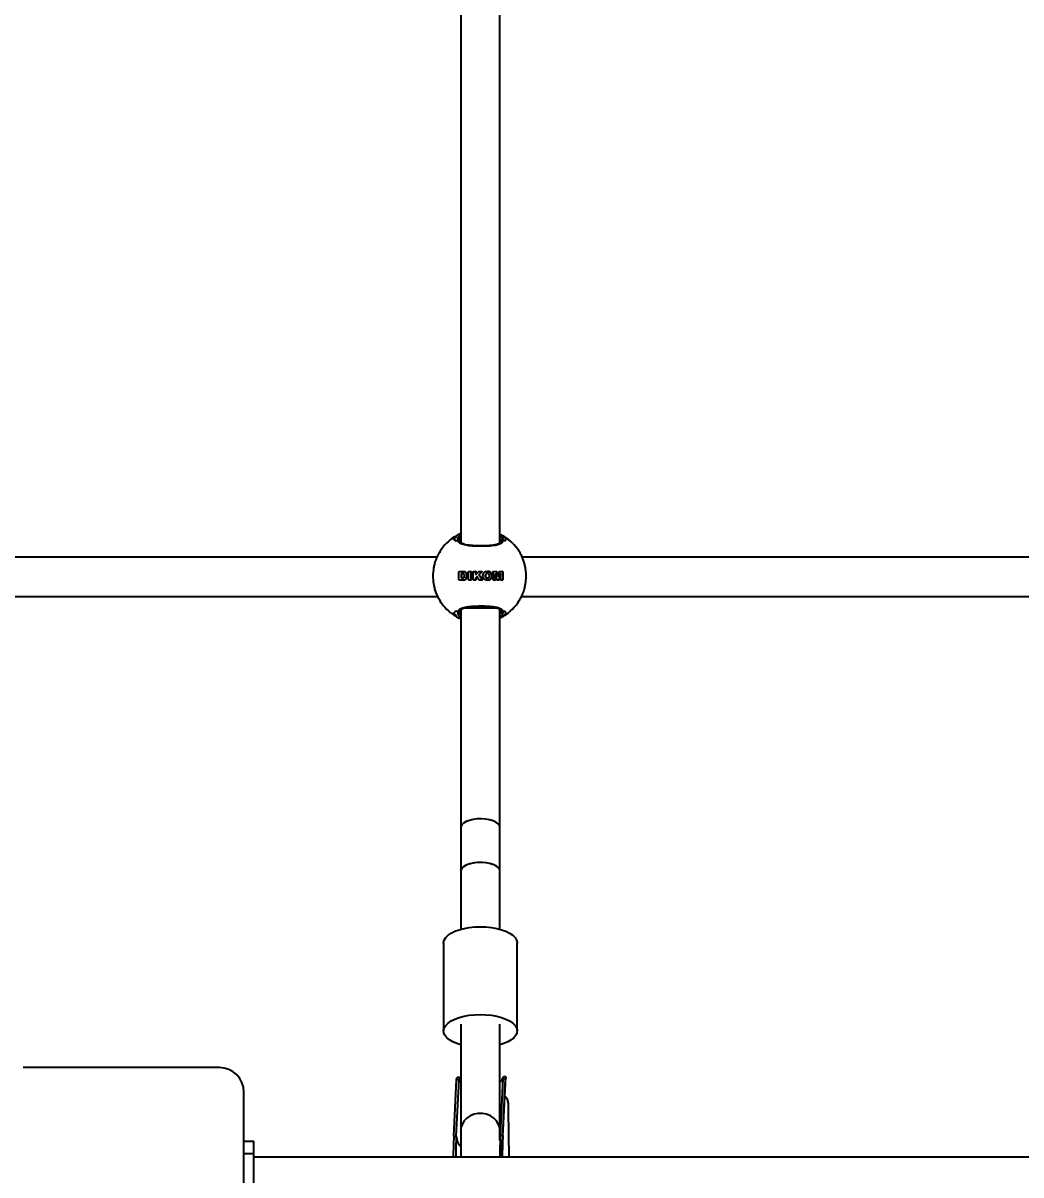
# Model space of a CAD drawing. Header units: millimetres. Extents: x -3650 to 2858, y -2899 to 2376.
# Drawn here: x 18 to 424.6, y -418 to 51.4 of the extents above; entities that cross this region are included whole.
import ezdxf

# ---------------------------------------------------------------- set-up
doc = ezdxf.new("R2010")
doc.units = ezdxf.units.MM
doc.layers.add('DIKOM_ОБЪЕКТ', color=7, linetype='Continuous')
doc.layers.add('DIKOM_РАЗМЕР_ЗОНА', color=7, linetype='Continuous')
doc.styles.add('style1', font='arial.ttf', dxfattribs={"width": 0.8})
doc.dimstyles.new('1-50', dxfattribs={"dimtxt": 300, "dimasz": 200, "dimexe": 100, "dimexo": 0, "dimgap": 100, "dimtad": 1, "dimdec": 0, "dimtxsty": 'style1', "dimcen": 0, "dimclrd": 7, "dimclre": 7, "dimadec": 1, "dimazin": 2, "dimtfac": 1, "dimtdec": 0, "dimtmove": 0, "dimatfit": 3, "dimfxl": 0, "dimlwd": 25, "dimlwe": 18, "dimarcsym": 0})

# ---------------------------------------------------------------- blocks, each defined once
blk = doc.blocks.new('*D0')
at = {"layer": 'Defpoints', "color": 0, "transparency": 16777216}
for p in [(-2742.04, -185.51), (2857.96, -185.51), (2857.96, -2799.5)]:
    blk.add_point(p, dxfattribs=at)
at = {"layer": 'DIKOM_РАЗМЕР_ЗОНА', "color": 7, "lineweight": 18, "transparency": 16777216}
for p, q in [((-2742.04, -185.51), (-2742.04, -2899.5)), ((2857.96, -185.51), (2857.96, -2899.5))]:
    blk.add_line(p, q, dxfattribs=at)
at = {"layer": 'DIKOM_РАЗМЕР_ЗОНА', "color": 7, "lineweight": 25, "transparency": 16777216}
blk.add_line((-2542.04, -2799.5), (2657.96, -2799.5), dxfattribs=at)
at = {"layer": 'DIKOM_РАЗМЕР_ЗОНА', "color": 7, "transparency": 16777216}
for points in [[(-2542.04, -2766.17), (-2542.04, -2832.83), (-2742.04, -2799.5)], [(2657.96, -2766.17), (2657.96, -2832.83), (2857.96, -2799.5)]]:
    blk.add_solid(points, dxfattribs=at)
at = {"layer": 'DIKOM_РАЗМЕР_ЗОНА', "color": 0, "transparency": 16777216, "insert": (57.96, -2546.33), "char_height": 300, "attachment_point": 5, "style": 'style1'}
blk.add_mtext('5600', dxfattribs=at)
blk = doc.blocks.new('*D1')
at = {"layer": 'Defpoints', "color": 0, "transparency": 16777216}
for p in [(-3199.48, 2375.76), (417.74, 2375.76), (57.96, -2124.24)]:
    blk.add_point(p, dxfattribs=at)
at = {"layer": 'DIKOM_РАЗМЕР_ЗОНА', "color": 7, "lineweight": 18, "transparency": 16777216}
for p, q in [((417.74, 2375.76), (-3299.48, 2375.76)), ((57.96, -2124.24), (-3299.48, -2124.24))]:
    blk.add_line(p, q, dxfattribs=at)
at = {"layer": 'DIKOM_РАЗМЕР_ЗОНА', "color": 7, "lineweight": 25, "transparency": 16777216}
blk.add_line((-3199.48, -1924.24), (-3199.48, 2175.76), dxfattribs=at)
at = {"layer": 'DIKOM_РАЗМЕР_ЗОНА', "color": 7, "transparency": 16777216}
for points in [[(-3232.81, 2175.76), (-3166.14, 2175.76), (-3199.48, 2375.76)], [(-3232.81, -1924.24), (-3166.14, -1924.24), (-3199.48, -2124.24)]]:
    blk.add_solid(points, dxfattribs=at)
at = {"layer": 'DIKOM_РАЗМЕР_ЗОНА', "color": 0, "transparency": 16777216, "insert": (-3452.65, 125.76), "char_height": 300, "attachment_point": 5, "rotation": 90, "style": 'style1'}
blk.add_mtext('4500', dxfattribs=at)

msp = doc.modelspace()

# ---------------------------------------------------------------- linework, layer by layer
at = {"layer": 'DIKOM_ОБЪЕКТ'}
for p, q in [((196.33, 112.34), (196.33, -160.3)), ((212.33, -160.49), (212.33, 112.53)), ((195.87, -159.64), (195.86, -159.45)), ((213.31, -158.53), (213.59, -159.3)), ((187.85, -164.22), (187.77, -164.48)), ((188.11, -163.59), (187.94, -163.87)), ((188.01, -163.73), (187.96, -163.89)), ((212.83, -159.78), (212.8, -159.69)), ((186.67, -166.24), (-78.67, -166.24)), ((486.67, -166.24), (221.33, -166.24)), ((195.59, -172.22), (195.69, -172.11)), ((195.59, -175.39), (195.59, -172.27)), ((195.69, -172.11), (195.8, -172.07)), ((195.8, -172.07), (195.89, -172.07)), ((195.89, -172.07), (197.23, -172.07)), ((196.7, -173.06), (196.7, -174.59)), ((196.7, -174.59), (196.7, -173.06)), ((196.7, -173.06), (196.7, -173.06)), ((196.94, -172.86), (196.94, -172.86)), ((196.95, -172.86), (197.13, -172.87)), ((196.96, -172.86), (196.96, -172.86)), ((197.23, -172.07), (197.94, -172.17)), ((197.94, -172.17), (197.23, -172.07)), ((197.54, -173.02), (197.63, -173.13)), ((197.94, -172.17), (198.09, -172.23)), ((198.09, -172.23), (197.94, -172.17)), ((197.94, -172.17), (197.94, -172.17)), ((198.09, -172.23), (198.61, -172.69)), ((198.6, -172.69), (198.09, -172.23)), ((198.09, -172.23), (198.09, -172.23)), ((198.8, -173.13), (198.6, -172.69)), ((198.6, -172.69), (198.61, -172.69)), ((198.61, -172.69), (198.8, -173.13)), ((198.8, -173.13), (198.88, -174.11)), ((198.88, -174.11), (198.8, -173.13)), ((198.8, -173.13), (198.8, -173.13)), ((199.51, -175.39), (199.51, -172.27)), ((199.71, -172.07), (200.41, -172.07)), ((200.61, -172.27), (200.61, -175.39)), ((200.61, -175.39), (200.61, -172.27)), ((200.61, -172.27), (200.61, -172.27)), ((201.41, -175.39), (201.41, -172.26)), ((201.61, -172.07), (202.3, -172.07)), ((202.5, -172.27), (202.5, -173.2)), ((202.5, -173.2), (202.5, -172.27)), ((202.5, -172.27), (202.5, -172.27)), ((202.5, -173.2), (202.5, -173.2)), ((202.57, -173.27), (202.58, -173.27)), ((202.64, -173.24), (203.52, -172.22)), ((203.85, -172.07), (204.89, -172.07)), ((203.91, -173.56), (203.91, -173.56)), ((203.94, -173.25), (204.95, -172.21)), ((203.94, -173.25), (203.95, -173.25)), ((204.95, -172.21), (203.95, -173.25)), ((204.95, -172.21), (204.95, -172.21)), ((206.48, -173.47), (206.48, -174.19)), ((206.48, -173.47), (206.48, -173.47)), ((206.48, -174.19), (206.48, -173.47)), ((206.65, -173.06), (206.65, -173.06)), ((206.92, -172.87), (206.92, -172.87)), ((207.18, -172.82), (207.18, -172.82)), ((207.86, -172.09), (207.19, -172.05)), ((207.86, -172.09), (207.86, -172.09)), ((207.9, -173.55), (207.89, -174.2)), ((208.9, -173.13), (208.9, -173.13)), ((209.56, -175.39), (209.56, -172.27)), ((209.76, -172.07), (210.77, -172.07)), ((210.43, -175.39), (210.43, -173.1)), ((210.43, -173.1), (210.44, -173.1)), ((210.44, -173.1), (210.44, -175.39)), ((210.46, -173.08), (210.46, -173.08)), ((211.06, -175.39), (210.49, -173.1)), ((211.46, -174.02), (211.01, -172.26)), ((211.02, -172.26), (211.47, -174.02)), ((211.56, -174.02), (212, -172.26)), ((212.53, -173.1), (211.95, -175.39)), ((211.95, -175.39), (212.53, -173.1)), ((212.25, -172.07), (213.25, -172.07)), ((212.53, -173.1), (212.53, -173.1)), ((212.56, -173.08), (212.55, -173.08)), ((212.58, -175.39), (212.58, -173.1)), ((213.44, -175.39), (213.44, -172.27)), ((213.44, -172.27), (213.45, -172.27)), ((213.45, -172.27), (213.45, -175.39)), ((195.6, -175.44), (195.59, -175.39)), ((195.81, -175.58), (195.68, -175.53)), ((195.89, -175.59), (195.81, -175.58)), ((197.24, -175.59), (195.89, -175.59)), ((196.7, -174.59), (196.7, -174.59)), ((196.93, -174.79), (196.93, -174.79)), ((197.33, -174.76), (196.95, -174.79)), ((196.96, -174.79), (196.96, -174.79)), ((197.37, -175.58), (197.24, -175.59)), ((197.25, -175.59), (197.37, -175.58)), ((197.9, -175.49), (197.37, -175.58)), ((197.37, -175.58), (197.89, -175.49)), ((197.37, -175.58), (197.37, -175.58)), ((197.89, -175.49), (197.9, -175.49)), ((198.75, -174.69), (198.88, -174.11)), ((198.75, -174.69), (198.76, -174.69)), ((198.88, -174.11), (198.76, -174.69)), ((198.88, -174.11), (198.88, -174.11)), ((200.41, -175.59), (199.71, -175.59)), ((200.61, -175.39), (200.61, -175.39)), ((202.3, -175.59), (201.61, -175.59)), ((202.5, -174.93), (202.5, -175.39)), ((202.5, -175.39), (202.5, -174.93)), ((202.5, -174.93), (202.5, -174.93)), ((202.5, -175.39), (202.5, -175.39)), ((202.93, -174.29), (202.64, -174.59)), ((202.64, -174.59), (202.93, -174.29)), ((202.64, -174.59), (202.64, -174.59)), ((202.93, -174.29), (202.93, -174.29)), ((203.03, -174.24), (203.03, -174.24)), ((203.72, -175.41), (203.16, -174.32)), ((204.95, -175.59), (204.01, -175.59)), ((205.04, -175.42), (205.04, -175.42)), ((206.48, -174.19), (206.6, -174.54)), ((206.48, -174.19), (206.48, -174.19)), ((206.61, -174.54), (206.48, -174.19)), ((206.6, -174.54), (206.61, -174.54)), ((207.16, -174.84), (207.17, -174.84)), ((207.2, -175.65), (207.87, -175.56)), ((207.89, -174.2), (207.77, -174.55)), ((207.87, -175.56), (207.87, -175.56)), ((208.87, -174.6), (208.88, -174.6)), ((210.24, -175.59), (209.76, -175.59)), ((210.43, -175.39), (210.44, -175.39)), ((211.71, -175.59), (211.31, -175.59)), ((211.46, -174.02), (211.47, -174.02)), ((211.51, -174.05), (211.51, -174.05)), ((211.95, -175.39), (211.95, -175.39)), ((213.25, -175.59), (212.77, -175.59)), ((213.44, -175.39), (213.45, -175.39)), ((-78.92, -182.24), (186.89, -182.24)), ((221.08, -182.24), (486.89, -182.24)), ((187.77, -183.48), (187.85, -183.74)), ((187.96, -184.07), (188.01, -184.23)), ((196.33, -187.66), (196.33, -276.47)), ((211.53, -187.02), (197.45, -187.02)), ((212.33, -276.47), (212.33, -187.47)), ((195.39, -189.75), (195.11, -188.66)), ((195.91, -188.44), (195.93, -188.52)), ((212.8, -188.27), (212.83, -188.18)), ((213.59, -188.66), (213.27, -189.47)), ((214.16, -189.99), (213.65, -190.06)), ((214.24, -189.7), (214.24, -189.98)), ((196.33, -276.47), (196.33, -294.24)), ((212.33, -294.24), (212.33, -276.47)), ((196.33, -294.24), (196.33, -317.88)), ((212.33, -317.88), (212.33, -294.24)), ((189.33, -323.56), (189.33, -359.33)), ((219.33, -359.33), (219.33, -323.56)), ((196.33, -356.59), (196.33, -400.03)), ((212.33, -400.03), (212.33, -356.59)), ((97.96, -374.24), (17.96, -374.24)), ((193.51, -402.21), (194.66, -379.22)), ((194.51, -402.2), (195.66, -379.2)), ((195.66, -379.2), (194.66, -379.22)), ((195.83, -378.3), (194.83, -378.32)), ((212.48, -401.87), (213.64, -378.87)), ((213.48, -402.54), (214.71, -378.01)), ((213.48, -401.85), (214.64, -378.85)), ((214.64, -378.85), (213.64, -378.87)), ((214.71, -377.96), (213.7, -377.97)), ((107.96, -464.24), (107.96, -384.24)), ((216.08, -410.74), (215.85, -391.73)), ((193.51, -402.21), (194.51, -402.2)), ((196.33, -400.03), (196.33, -410.74)), ((212.33, -403.95), (212.33, -400.03)), ((212.48, -401.87), (213.48, -401.85)), ((213.48, -401.85), (213.48, -402.54)), ((107.96, -404.24), (111.96, -404.24)), ((111.96, -409.24), (111.96, -404.24)), ((107.96, -409.24), (111.96, -409.24)), ((111.96, -439.24), (111.96, -409.24)), ((1103.96, -410.74), (111.96, -410.74))]:
    msp.add_line(p, q, dxfattribs=at)
at = {"layer": 'DIKOM_ОБЪЕКТ', "flags": 128}
for points in [[(212.33, -276.47), (212.15, -275.7), (211.59, -274.96), (210.7, -274.3), (209.51, -273.74), (208.08, -273.31), (206.47, -273.02), (204.77, -272.89), (203.04, -272.94), (201.37, -273.14), (199.84, -273.51), (198.52, -274.01), (197.48, -274.62), (196.75, -275.32), (196.38, -276.08), (196.33, -276.47)], [(212.33, -294.24), (212.15, -293.47), (211.59, -292.74), (210.7, -292.07), (209.51, -291.51), (208.08, -291.08), (206.47, -290.79), (204.77, -290.66), (203.04, -290.71), (201.37, -290.91), (199.84, -291.28), (198.52, -291.78), (197.48, -292.39), (196.75, -293.09), (196.38, -293.85), (196.33, -294.24)], [(212.33, -294.24), (212.23, -293.66), (211.76, -292.91), (210.95, -292.23), (209.83, -291.64), (208.46, -291.17), (206.89, -290.85), (205.2, -290.68), (203.47, -290.68), (201.78, -290.85), (200.21, -291.17), (198.83, -291.64), (197.71, -292.23), (196.9, -292.91), (196.44, -293.66), (196.33, -294.24)], [(189.33, -323.56), (189.34, -323.3), (189.61, -322.28), (190.22, -321.29), (191.15, -320.35), (192.4, -319.49), (193.93, -318.72), (195.7, -318.07), (197.68, -317.54), (199.81, -317.16), (202.04, -316.93), (204.33, -316.85)], [(204.33, -316.85), (206.62, -316.93), (208.86, -317.16), (210.99, -317.54), (212.96, -318.07), (214.73, -318.72), (216.26, -319.49), (217.51, -320.35), (218.45, -321.29), (219.06, -322.28), (219.32, -323.3), (219.33, -323.56)], [(196.33, -365.01), (194.79, -364.51), (193.13, -363.8), (191.74, -362.98), (190.64, -362.08), (189.87, -361.11), (189.43, -360.1), (189.34, -359.08), (189.61, -358.06), (190.22, -357.07), (191.15, -356.13), (192.4, -355.27), (193.93, -354.5), (195.7, -353.85), (197.68, -353.32), (199.81, -352.94), (202.04, -352.7), (204.33, -352.62)], [(204.33, -352.62), (206.62, -352.7), (208.86, -352.94), (210.99, -353.32), (212.96, -353.85), (214.73, -354.5), (216.26, -355.27), (217.51, -356.13), (218.45, -357.07), (219.06, -358.06), (219.32, -359.08), (219.23, -360.1), (218.8, -361.11), (218.02, -362.08), (216.92, -362.98), (215.53, -363.8), (213.88, -364.51), (212.33, -365.01)], [(212.33, -400.03), (212.23, -398.88), (211.76, -397.39), (210.95, -396.02), (209.83, -394.84), (208.46, -393.9), (206.89, -393.25), (205.2, -392.92), (203.47, -392.92), (201.78, -393.25), (200.21, -393.9), (198.83, -394.84), (197.71, -396.02), (196.9, -397.39), (196.44, -398.88), (196.33, -400.03)], [(213.48, -402.54), (213.37, -403.48), (213.31, -403.77)]]:
    msp.add_lwpolyline(points, dxfattribs=at)
at = {"layer": 'DIKOM_ОБЪЕКТ'}
for centre, radius, start, end in [((204.01, -173.97), 19, 122.6674, 147.3682), ((204.17, -173.99), 18.69, 120.5907, 125.6208), ((204.42, -174.07), 17.45, 122.2321, 125.0417), ((204.36, -173.95), 17.31, 54.9429, 57.7744), ((204.14, -173.99), 18.69, 54.3792, 59.4093), ((203.99, -173.97), 19, 32.6318, 57.3326), ((204, -173.99), 18.99, 212.6276, 237.3367), ((203.99, -173.99), 18.99, 302.6633, 327.3724), ((204.16, -174), 18.66, 234.3677, 239.4069), ((204.53, -173.74), 17.64, 234.9601, 237.7394), ((204.25, -173.85), 17.5, 302.254, 305.0553), ((204.15, -174), 18.66, 300.5931, 305.6323), ((97.96, -384.24), 10, 0, 90), ((430.09, -413.21), 236.83, 177.339, 179.4017), ((431.23, -413.2), 236.98, 177.3393, 179.4052), ((201.4, -401.76), 6.91, 183.6237, 222.7913), ((451.93, -412.97), 239.7, 177.3452, 179.4666), ((452.91, -412.95), 239.68, 177.3446, 179.4706)]:
    msp.add_arc(centre, radius, start, end, dxfattribs=at)
for points, knots in [([(193.29, -158.8), (193.47, -158.88), (193.85, -159.04), (194.21, -159.53), (194.4, -159.78)], [0, 0, 0, 0, 0.496573, 1, 1, 1, 1]), ([(194.4, -159.78), (194.22, -159.53), (193.85, -159.04), (193.48, -158.88), (193.29, -158.8)], [0, 0, 0, 0, 0.496486, 1, 1, 1, 1]), ([(196.33, -156.64), (195.99, -156.78), (195.05, -157.16), (194.21, -157.7), (193.67, -158.05)], [0, 0, 0, 0, 0.368038, 1, 1, 1, 1]), ([(195.11, -159.3), (195.1, -159.26), (195.04, -158.89), (195.25, -158.5), (195.44, -158.15)], [0, 0, 0, 0, 0.112865, 1, 1, 1, 1]), ([(195.84, -159.62), (195.84, -159.61), (195.83, -159.53), (195.75, -159.41), (195.61, -159.29), (195.44, -159.23), (195.27, -159.23), (195.17, -159.27), (195.12, -159.3), (195.11, -159.3)], [0, 0, 0, 0, 0.031899, 0.241201, 0.444822, 0.634262, 0.810243, 0.980091, 1, 1, 1, 1]), ([(195.11, -159.3), (195.16, -159.28), (195.25, -159.23), (195.42, -159.23), (195.57, -159.27), (195.71, -159.36), (195.81, -159.5), (195.86, -159.65), (195.87, -159.74), (195.87, -159.78)], [0, 0, 0, 0, 0.145333, 0.290732, 0.434723, 0.58221, 0.738591, 0.906208, 1, 1, 1, 1]), ([(213.59, -159.3), (213.49, -159.68), (213.29, -160.44), (211.65, -161.23), (209.45, -161.62), (206.92, -161.81), (204.17, -161.86), (201.1, -161.75), (198.4, -161.44), (196.38, -160.83), (195.36, -160.06), (195.17, -159.5), (195.11, -159.3)], [0, 0, 0, 0, 0.111435, 0.22936, 0.339014, 0.410112, 0.51671, 0.623256, 0.729395, 0.834803, 0.941416, 1, 1, 1, 1]), ([(195.44, -158.15), (195.46, -158.06), (195.53, -157.74), (196, -157.43), (196.33, -157.21)], [0, 0, 0, 0, 0.283658, 1, 1, 1, 1]), ([(196.33, -158.22), (196.3, -158.25), (195.83, -158.65), (195.86, -159.07), (195.88, -159.46)], [0, 0, 0, 0, 0.07129, 1, 1, 1, 1]), ([(214.17, -157.96), (214.06, -157.88), (213.49, -157.47), (212.85, -157.17), (212.33, -156.93)], [0, 0, 0, 0, 0.191096, 1, 1, 1, 1]), ([(212.33, -157.42), (212.69, -157.69), (213.19, -158.06), (213.29, -158.43), (213.31, -158.53)], [0, 0, 0, 0, 0.711252, 1, 1, 1, 1]), ([(212.8, -159.69), (212.81, -159.34), (212.81, -158.95), (212.38, -158.54), (212.33, -158.5)], [0, 0, 0, 0, 0.884617, 1, 1, 1, 1]), ([(213.59, -159.3), (213.54, -159.28), (213.45, -159.23), (213.28, -159.23), (213.13, -159.27), (212.99, -159.36), (212.89, -159.5), (212.84, -159.65), (212.83, -159.74), (212.83, -159.78)], [0, 0, 0, 0, 0.145327, 0.290829, 0.434708, 0.582188, 0.738629, 0.906203, 1, 1, 1, 1]), ([(212.83, -159.78), (212.84, -159.71), (212.85, -159.58), (212.95, -159.41), (213.09, -159.29), (213.26, -159.23), (213.43, -159.23), (213.53, -159.27), (213.58, -159.3), (213.59, -159.3)], [0, 0, 0, 0, 0.177691, 0.355451, 0.528387, 0.689278, 0.838848, 0.982998, 1, 1, 1, 1]), ([(223.01, -173.98), (222.98, -173.15), (222.93, -171.99), (222.66, -170.28), (222.32, -168.82), (221.76, -167.12), (220.99, -165.39), (220, -163.66), (218.79, -161.98), (217.35, -160.4), (215.81, -159.03), (214.69, -158.29), (214.17, -157.96)], [0, 0, 0, 0, 0.129771, 0.183154, 0.271803, 0.364324, 0.464038, 0.568651, 0.677254, 0.789167, 0.9039, 1, 1, 1, 1]), ([(214.3, -159.78), (214.42, -159.53), (214.66, -159.04), (214.9, -158.88), (215.02, -158.8)], [0, 0, 0, 0, 0.496485, 1, 1, 1, 1]), ([(215.02, -158.8), (214.9, -158.88), (214.66, -159.04), (214.42, -159.53), (214.3, -159.78)], [0, 0, 0, 0, 0.496573, 1, 1, 1, 1]), ([(187.94, -163.87), (187.71, -164.23), (187.08, -165.2), (186.33, -166.87), (185.72, -168.68), (185.37, -170.07), (185.26, -170.83), (185.22, -171.09)], [0, 0, 0, 0, 0.164457, 0.445194, 0.703341, 0.900363, 1, 1, 1, 1]), ([(204.5, -161.7), (204.43, -161.7), (203.82, -161.7), (202.65, -161.67), (201.07, -161.58), (199.61, -161.42), (198.34, -161.19), (197.31, -160.88), (196.54, -160.51), (196.07, -160.1), (195.87, -159.83), (195.87, -159.66), (195.87, -159.64)], [0, 0, 0, 0, 0.014273, 0.137218, 0.259476, 0.380698, 0.501414, 0.620167, 0.738563, 0.856337, 0.978309, 1, 1, 1, 1]), ([(212.8, -159.81), (212.8, -159.86), (212.79, -160.04), (212.59, -160.32), (212.1, -160.7), (211.32, -161.04), (210.26, -161.3), (208.98, -161.5), (207.53, -161.62), (206.01, -161.69), (204.98, -161.7), (204.5, -161.7)], [0, 0, 0, 0, 0.050539, 0.174305, 0.287659, 0.408264, 0.528489, 0.647393, 0.76978, 0.891361, 1, 1, 1, 1]), ([(185.27, -171.1), (185.2, -171.42), (185.01, -172.31), (184.98, -174.3), (185.03, -176.08), (185.25, -177.01), (185.27, -177.11)], [0, 0, 0, 0, 0.172981, 0.481735, 0.944296, 1, 1, 1, 1]), ([(195.59, -172.27), (195.59, -172.26), (195.59, -172.24), (195.59, -172.22), (195.59, -172.22)], [0, 0, 0, 0, 0.536755, 1, 1, 1, 1]), ([(196.95, -172.86), (196.91, -172.87), (196.84, -172.87), (196.77, -172.93), (196.72, -172.99), (196.7, -173.04), (196.7, -173.06)], [0, 0, 0, 0, 0.323759, 0.603389, 0.80753, 1, 1, 1, 1]), ([(196.7, -173.06), (196.71, -173.04), (196.72, -172.99), (196.76, -172.93), (196.82, -172.89), (196.89, -172.86), (196.93, -172.86), (196.95, -172.86)], [0, 0, 0, 0, 0.193579, 0.386763, 0.591741, 0.825392, 1, 1, 1, 1]), ([(197.13, -172.87), (197.23, -172.89), (197.38, -172.92), (197.5, -173), (197.54, -173.02)], [0, 0, 0, 0, 0.709371, 1, 1, 1, 1]), ([(197.63, -173.13), (197.67, -173.2), (197.72, -173.29), (197.74, -173.39), (197.74, -173.41)], [0, 0, 0, 0, 0.785657, 1, 1, 1, 1]), ([(197.74, -173.41), (197.76, -173.67), (197.79, -173.98), (197.74, -174.29), (197.73, -174.34)], [0, 0, 0, 0, 0.827824, 1, 1, 1, 1]), ([(199.51, -172.27), (199.51, -172.24), (199.52, -172.2), (199.55, -172.14), (199.6, -172.1), (199.66, -172.07), (199.7, -172.07), (199.71, -172.07)], [0, 0, 0, 0, 0.210579, 0.421597, 0.633536, 0.85414, 1, 1, 1, 1]), ([(200.61, -172.27), (200.6, -172.24), (200.6, -172.2), (200.56, -172.14), (200.5, -172.09), (200.45, -172.07), (200.41, -172.07), (200.4, -172.07)], [0, 0, 0, 0, 0.219352, 0.438265, 0.66624, 0.903919, 1, 1, 1, 1]), ([(200.41, -172.07), (200.43, -172.07), (200.48, -172.08), (200.55, -172.12), (200.59, -172.18), (200.61, -172.23), (200.61, -172.26), (200.61, -172.27)], [0, 0, 0, 0, 0.24082, 0.481709, 0.72211, 0.954147, 1, 1, 1, 1]), ([(201.41, -172.26), (201.41, -172.24), (201.41, -172.2), (201.45, -172.14), (201.49, -172.1), (201.55, -172.07), (201.59, -172.07), (201.61, -172.07)], [0, 0, 0, 0, 0.207813, 0.416287, 0.622744, 0.831496, 1, 1, 1, 1]), ([(202.3, -172.07), (202.32, -172.07), (202.37, -172.08), (202.43, -172.11), (202.48, -172.17), (202.5, -172.22), (202.5, -172.26), (202.5, -172.27)], [0, 0, 0, 0, 0.228994, 0.457882, 0.68851, 0.917199, 1, 1, 1, 1]), ([(202.5, -172.27), (202.49, -172.24), (202.49, -172.2), (202.45, -172.13), (202.39, -172.09), (202.34, -172.07), (202.31, -172.07), (202.3, -172.07)], [0, 0, 0, 0, 0.224044, 0.448466, 0.675941, 0.906281, 1, 1, 1, 1]), ([(202.5, -173.2), (202.5, -173.2), (202.51, -173.22), (202.52, -173.24), (202.53, -173.26), (202.56, -173.27), (202.58, -173.27), (202.61, -173.27), (202.62, -173.26), (202.63, -173.25), (202.64, -173.24)], [0, 0, 0, 0, 0.13091, 0.262599, 0.394422, 0.528313, 0.663244, 0.797999, 0.9313, 1, 1, 1, 1]), ([(202.57, -173.27), (202.57, -173.27), (202.56, -173.27), (202.54, -173.27), (202.52, -173.25), (202.51, -173.23), (202.5, -173.21), (202.5, -173.2), (202.5, -173.2)], [0, 0, 0, 0, 0.054677, 0.263744, 0.474749, 0.683387, 0.891409, 1, 1, 1, 1]), ([(203.52, -172.22), (203.56, -172.18), (203.64, -172.11), (203.76, -172.07), (203.83, -172.07), (203.85, -172.07)], [0, 0, 0, 0, 0.427488, 0.855241, 1, 1, 1, 1]), ([(203.91, -173.56), (203.9, -173.53), (203.87, -173.48), (203.87, -173.38), (203.9, -173.3), (203.93, -173.26), (203.94, -173.25)], [0, 0, 0, 0, 0.27406, 0.54903, 0.822454, 1, 1, 1, 1]), ([(203.95, -173.25), (203.93, -173.27), (203.89, -173.32), (203.87, -173.42), (203.88, -173.5), (203.9, -173.54), (203.91, -173.56)], [0, 0, 0, 0, 0.273558, 0.5465, 0.820521, 1, 1, 1, 1]), ([(203.91, -173.56), (204.1, -173.87), (204.48, -174.49), (204.86, -175.11), (205.04, -175.42)], [0, 0, 0, 0, 0.498627, 1, 1, 1, 1]), ([(205.04, -175.42), (204.85, -175.11), (204.48, -174.49), (204.1, -173.87), (203.91, -173.56)], [0, 0, 0, 0, 0.498577, 1, 1, 1, 1]), ([(204.89, -172.07), (204.9, -172.07), (204.92, -172.07), (204.94, -172.09), (204.96, -172.11), (204.97, -172.14), (204.98, -172.16), (204.97, -172.19), (204.96, -172.2), (204.95, -172.21)], [0, 0, 0, 0, 0.146469, 0.293262, 0.441867, 0.590307, 0.739275, 0.889413, 1, 1, 1, 1]), ([(204.95, -172.21), (204.95, -172.2), (204.97, -172.19), (204.97, -172.16), (204.97, -172.13), (204.96, -172.1), (204.93, -172.08), (204.91, -172.07), (204.89, -172.07), (204.89, -172.07)], [0, 0, 0, 0, 0.149908, 0.298862, 0.448687, 0.599021, 0.748691, 0.896786, 1, 1, 1, 1]), ([(205.46, -174.5), (205.42, -174.15), (205.36, -173.69), (205.44, -173.25), (205.46, -173.15)], [0, 0, 0, 0, 0.77637, 1, 1, 1, 1]), ([(205.46, -173.15), (205.52, -172.98), (205.65, -172.66), (206, -172.31), (206.28, -172.18), (206.42, -172.12)], [0, 0, 0, 0, 0.356951, 0.695142, 1, 1, 1, 1]), ([(206.42, -172.12), (206.73, -172.06), (207.22, -171.97), (207.69, -172.06), (207.86, -172.09)], [0, 0, 0, 0, 0.646308, 1, 1, 1, 1]), ([(206.65, -173.06), (206.6, -173.15), (206.52, -173.28), (206.49, -173.42), (206.48, -173.47)], [0, 0, 0, 0, 0.667172, 1, 1, 1, 1]), ([(206.48, -173.47), (206.51, -173.38), (206.54, -173.23), (206.63, -173.1), (206.65, -173.06)], [0, 0, 0, 0, 0.667362, 1, 1, 1, 1]), ([(206.92, -172.87), (206.85, -172.91), (206.75, -172.96), (206.67, -173.04), (206.65, -173.06)], [0, 0, 0, 0, 0.69894, 1, 1, 1, 1]), ([(206.65, -173.06), (206.71, -173.01), (206.79, -172.93), (206.89, -172.89), (206.92, -172.87)], [0, 0, 0, 0, 0.699091, 1, 1, 1, 1]), ([(206.92, -172.87), (207, -172.85), (207.14, -172.81), (207.28, -172.83), (207.34, -172.84)], [0, 0, 0, 0, 0.581569, 1, 1, 1, 1]), ([(207.18, -172.83), (207.15, -172.83), (207.06, -172.82), (206.98, -172.85), (206.92, -172.87)], [0, 0, 0, 0, 0.329204, 1, 1, 1, 1]), ([(207.34, -172.84), (207.43, -172.88), (207.57, -172.93), (207.68, -173.03), (207.72, -173.06)], [0, 0, 0, 0, 0.662707, 1, 1, 1, 1]), ([(207.72, -173.06), (207.77, -173.14), (207.87, -173.29), (207.89, -173.47), (207.9, -173.55)], [0, 0, 0, 0, 0.548961, 1, 1, 1, 1]), ([(207.86, -172.09), (208.02, -172.16), (208.34, -172.28), (208.71, -172.66), (208.84, -172.97), (208.9, -173.13)], [0, 0, 0, 0, 0.338039, 0.676296, 1, 1, 1, 1]), ([(208.9, -173.13), (208.84, -172.97), (208.71, -172.65), (208.33, -172.28), (208.02, -172.16), (207.86, -172.09)], [0, 0, 0, 0, 0.330509, 0.660941, 1, 1, 1, 1]), ([(208.87, -174.6), (208.93, -174.24), (209.01, -173.75), (208.92, -173.26), (208.9, -173.13)], [0, 0, 0, 0, 0.724708, 1, 1, 1, 1]), ([(208.9, -173.13), (208.95, -173.49), (209.01, -173.98), (208.91, -174.47), (208.88, -174.6)], [0, 0, 0, 0, 0.724306, 1, 1, 1, 1]), ([(209.56, -172.27), (209.56, -172.24), (209.56, -172.2), (209.59, -172.15), (209.63, -172.1), (209.69, -172.07), (209.73, -172.07), (209.76, -172.07)], [0, 0, 0, 0, 0.190629, 0.381772, 0.580489, 0.790863, 1, 1, 1, 1]), ([(210.43, -173.1), (210.43, -173.1), (210.44, -173.1), (210.44, -173.09), (210.45, -173.08), (210.45, -173.08), (210.46, -173.08), (210.46, -173.08)], [0, 0, 0, 0, 0.226701, 0.455886, 0.694091, 0.949157, 1, 1, 1, 1]), ([(210.49, -173.1), (210.48, -173.1), (210.48, -173.09), (210.47, -173.08), (210.47, -173.08), (210.46, -173.08), (210.45, -173.09), (210.44, -173.09), (210.44, -173.1), (210.44, -173.1), (210.44, -173.1)], [0, 0, 0, 0, 0.124275, 0.249882, 0.38046, 0.520321, 0.665887, 0.811418, 0.950078, 1, 1, 1, 1]), ([(210.77, -172.07), (210.8, -172.07), (210.86, -172.08), (210.94, -172.13), (211, -172.19), (211.01, -172.24), (211.02, -172.26)], [0, 0, 0, 0, 0.284936, 0.570713, 0.836664, 1, 1, 1, 1]), ([(212, -172.26), (212.02, -172.23), (212.05, -172.17), (212.12, -172.1), (212.19, -172.07), (212.24, -172.07), (212.25, -172.07)], [0, 0, 0, 0, 0.289921, 0.578487, 0.89834, 1, 1, 1, 1]), ([(212.58, -173.1), (212.58, -173.1), (212.58, -173.1), (212.57, -173.09), (212.57, -173.09), (212.56, -173.08), (212.55, -173.08), (212.54, -173.09), (212.53, -173.09), (212.53, -173.1), (212.53, -173.1)], [0, 0, 0, 0, 0.113687, 0.226665, 0.34736, 0.485499, 0.640055, 0.80381, 0.963953, 1, 1, 1, 1]), ([(212.53, -173.1), (212.53, -173.1), (212.53, -173.09), (212.54, -173.09), (212.55, -173.08), (212.55, -173.08), (212.55, -173.08)], [0, 0, 0, 0, 0.294452, 0.591433, 0.919416, 1, 1, 1, 1]), ([(213.44, -172.27), (213.44, -172.25), (213.43, -172.21), (213.4, -172.15), (213.36, -172.11), (213.31, -172.08), (213.27, -172.07), (213.24, -172.07)], [0, 0, 0, 0, 0.1802, 0.359561, 0.544738, 0.754345, 1, 1, 1, 1]), ([(213.25, -172.07), (213.28, -172.07), (213.33, -172.08), (213.39, -172.13), (213.43, -172.19), (213.44, -172.24), (213.44, -172.26), (213.45, -172.27)], [0, 0, 0, 0, 0.322137, 0.547331, 0.773827, 0.968903, 1, 1, 1, 1]), ([(185.26, -177.11), (185.27, -177.23), (185.38, -177.9), (185.68, -179.14), (186.24, -180.84), (186.97, -182.52), (187.61, -183.58), (187.92, -184.1)], [0, 0, 0, 0, 0.046713, 0.271656, 0.506419, 0.759436, 1, 1, 1, 1]), ([(195.68, -175.53), (195.66, -175.52), (195.63, -175.49), (195.61, -175.45), (195.6, -175.44)], [0, 0, 0, 0, 0.555502, 1, 1, 1, 1]), ([(196.7, -174.59), (196.7, -174.61), (196.71, -174.66), (196.75, -174.72), (196.81, -174.76), (196.87, -174.79), (196.91, -174.79), (196.93, -174.79)], [0, 0, 0, 0, 0.195175, 0.389439, 0.596432, 0.831861, 1, 1, 1, 1]), ([(196.95, -174.79), (196.92, -174.79), (196.85, -174.78), (196.77, -174.73), (196.72, -174.67), (196.71, -174.62), (196.7, -174.59), (196.7, -174.59)], [0, 0, 0, 0, 0.309857, 0.579078, 0.779544, 0.961308, 1, 1, 1, 1]), ([(197.62, -174.57), (197.57, -174.63), (197.48, -174.71), (197.37, -174.75), (197.33, -174.76)], [0, 0, 0, 0, 0.617407, 1, 1, 1, 1]), ([(197.73, -174.34), (197.71, -174.4), (197.69, -174.48), (197.64, -174.55), (197.62, -174.57)], [0, 0, 0, 0, 0.688716, 1, 1, 1, 1]), ([(197.89, -175.49), (198.07, -175.4), (198.42, -175.22), (198.64, -174.87), (198.75, -174.69)], [0, 0, 0, 0, 0.489812, 1, 1, 1, 1]), ([(198.76, -174.69), (198.66, -174.85), (198.47, -175.16), (198.13, -175.39), (197.94, -175.47), (197.9, -175.49)], [0, 0, 0, 0, 0.44543, 0.889345, 1, 1, 1, 1]), ([(199.71, -175.59), (199.69, -175.58), (199.64, -175.58), (199.58, -175.55), (199.54, -175.5), (199.51, -175.44), (199.51, -175.4), (199.51, -175.39)], [0, 0, 0, 0, 0.220406, 0.441235, 0.651254, 0.848309, 1, 1, 1, 1]), ([(200.61, -175.39), (200.61, -175.41), (200.6, -175.45), (200.57, -175.51), (200.52, -175.56), (200.46, -175.58), (200.43, -175.59), (200.41, -175.59)], [0, 0, 0, 0, 0.206249, 0.412462, 0.625963, 0.848619, 1, 1, 1, 1]), ([(200.41, -175.59), (200.43, -175.58), (200.48, -175.58), (200.54, -175.54), (200.59, -175.49), (200.61, -175.43), (200.61, -175.4), (200.61, -175.39)], [0, 0, 0, 0, 0.228674, 0.457491, 0.685611, 0.904708, 1, 1, 1, 1]), ([(201.61, -175.59), (201.59, -175.59), (201.54, -175.58), (201.48, -175.55), (201.44, -175.5), (201.41, -175.45), (201.41, -175.41), (201.41, -175.39)], [0, 0, 0, 0, 0.208608, 0.417282, 0.621896, 0.82115, 1, 1, 1, 1]), ([(202.5, -175.39), (202.5, -175.41), (202.5, -175.45), (202.46, -175.51), (202.41, -175.56), (202.36, -175.58), (202.32, -175.59), (202.3, -175.59)], [0, 0, 0, 0, 0.208953, 0.418154, 0.630473, 0.845578, 1, 1, 1, 1]), ([(202.3, -175.59), (202.32, -175.58), (202.37, -175.58), (202.43, -175.55), (202.47, -175.5), (202.5, -175.44), (202.5, -175.4), (202.5, -175.39)], [0, 0, 0, 0, 0.215245, 0.430137, 0.64624, 0.860781, 1, 1, 1, 1]), ([(202.64, -174.59), (202.61, -174.63), (202.54, -174.7), (202.51, -174.83), (202.5, -174.91), (202.5, -174.93)], [0, 0, 0, 0, 0.404749, 0.80955, 1, 1, 1, 1]), ([(202.5, -174.93), (202.5, -174.88), (202.51, -174.78), (202.57, -174.66), (202.62, -174.6), (202.64, -174.59)], [0, 0, 0, 0, 0.401162, 0.801875, 1, 1, 1, 1]), ([(203.16, -174.32), (203.15, -174.31), (203.13, -174.28), (203.09, -174.25), (203.04, -174.24), (202.99, -174.25), (202.96, -174.26), (202.94, -174.28), (202.93, -174.29)], [0, 0, 0, 0, 0.180318, 0.360361, 0.541292, 0.723357, 0.906492, 1, 1, 1, 1]), ([(202.93, -174.29), (202.94, -174.28), (202.97, -174.25), (203, -174.24), (203.03, -174.24), (203.03, -174.24)], [0, 0, 0, 0, 0.431953, 0.864047, 1, 1, 1, 1]), ([(204.01, -175.59), (203.97, -175.58), (203.89, -175.57), (203.79, -175.51), (203.74, -175.44), (203.72, -175.41)], [0, 0, 0, 0, 0.330839, 0.661801, 1, 1, 1, 1]), ([(204.94, -175.59), (204.96, -175.58), (204.98, -175.58), (205.02, -175.56), (205.04, -175.52), (205.05, -175.49), (205.05, -175.45), (205.04, -175.43), (205.04, -175.42)], [0, 0, 0, 0, 0.171444, 0.343122, 0.515084, 0.68767, 0.860422, 1, 1, 1, 1]), ([(205.04, -175.42), (205.05, -175.43), (205.06, -175.45), (205.06, -175.49), (205.04, -175.53), (205.01, -175.56), (204.98, -175.58), (204.96, -175.58), (204.95, -175.59)], [0, 0, 0, 0, 0.173927, 0.347815, 0.521538, 0.695218, 0.867607, 1, 1, 1, 1]), ([(206.32, -175.49), (206.18, -175.43), (205.9, -175.29), (205.6, -174.93), (205.51, -174.64), (205.46, -174.5)], [0, 0, 0, 0, 0.337008, 0.674217, 1, 1, 1, 1]), ([(207.87, -175.56), (207.63, -175.61), (207.11, -175.71), (206.59, -175.57), (206.32, -175.49)], [0, 0, 0, 0, 0.468604, 1, 1, 1, 1]), ([(206.6, -174.54), (206.65, -174.6), (206.75, -174.72), (206.95, -174.82), (207.1, -174.83), (207.16, -174.84)], [0, 0, 0, 0, 0.346816, 0.693571, 1, 1, 1, 1]), ([(207.23, -174.84), (207.15, -174.84), (207, -174.84), (206.78, -174.73), (206.66, -174.62), (206.61, -174.55), (206.61, -174.54)], [0, 0, 0, 0, 0.320654, 0.641296, 0.961026, 1, 1, 1, 1]), ([(207.77, -174.55), (207.72, -174.6), (207.63, -174.72), (207.43, -174.82), (207.29, -174.83), (207.23, -174.84)], [0, 0, 0, 0, 0.348352, 0.696275, 1, 1, 1, 1]), ([(208.88, -174.6), (208.8, -174.77), (208.63, -175.09), (208.25, -175.41), (207.98, -175.52), (207.87, -175.56)], [0, 0, 0, 0, 0.378706, 0.757127, 1, 1, 1, 1]), ([(207.87, -175.56), (208.04, -175.49), (208.37, -175.34), (208.71, -174.97), (208.83, -174.7), (208.87, -174.6)], [0, 0, 0, 0, 0.385535, 0.771279, 1, 1, 1, 1]), ([(209.76, -175.59), (209.73, -175.58), (209.69, -175.58), (209.63, -175.54), (209.58, -175.49), (209.56, -175.43), (209.56, -175.4), (209.56, -175.39)], [0, 0, 0, 0, 0.228319, 0.457057, 0.683474, 0.900523, 1, 1, 1, 1]), ([(210.23, -175.59), (210.26, -175.59), (210.3, -175.58), (210.36, -175.55), (210.4, -175.5), (210.43, -175.44), (210.43, -175.4), (210.43, -175.39)], [0, 0, 0, 0, 0.217022, 0.434341, 0.640463, 0.831763, 1, 1, 1, 1]), ([(210.44, -175.39), (210.43, -175.41), (210.43, -175.45), (210.41, -175.5), (210.37, -175.55), (210.32, -175.58), (210.27, -175.59), (210.24, -175.59), (210.24, -175.59)], [0, 0, 0, 0, 0.181516, 0.363633, 0.545517, 0.735293, 0.937664, 1, 1, 1, 1]), ([(211.31, -175.59), (211.28, -175.58), (211.22, -175.58), (211.14, -175.53), (211.08, -175.46), (211.07, -175.41), (211.06, -175.39)], [0, 0, 0, 0, 0.283957, 0.568025, 0.844657, 1, 1, 1, 1]), ([(211.51, -174.05), (211.51, -174.05), (211.5, -174.05), (211.49, -174.05), (211.47, -174.04), (211.46, -174.03), (211.46, -174.02), (211.46, -174.02)], [0, 0, 0, 0, 0.019406, 0.319758, 0.619351, 0.895433, 1, 1, 1, 1]), ([(211.47, -174.02), (211.47, -174.02), (211.47, -174.03), (211.48, -174.04), (211.5, -174.05), (211.52, -174.05), (211.53, -174.05), (211.55, -174.04), (211.56, -174.03), (211.56, -174.02), (211.56, -174.02)], [0, 0, 0, 0, 0.119633, 0.240776, 0.369262, 0.510914, 0.660804, 0.809643, 0.947481, 1, 1, 1, 1]), ([(211.7, -175.59), (211.73, -175.58), (211.79, -175.58), (211.87, -175.53), (211.93, -175.46), (211.94, -175.41), (211.95, -175.39)], [0, 0, 0, 0, 0.282096, 0.564794, 0.822615, 1, 1, 1, 1]), ([(211.95, -175.39), (211.94, -175.42), (211.93, -175.47), (211.88, -175.53), (211.81, -175.57), (211.75, -175.59), (211.72, -175.59), (211.71, -175.59)], [0, 0, 0, 0, 0.216228, 0.432916, 0.660029, 0.912094, 1, 1, 1, 1]), ([(212.77, -175.59), (212.74, -175.58), (212.69, -175.57), (212.62, -175.51), (212.59, -175.45), (212.58, -175.41), (212.58, -175.39)], [0, 0, 0, 0, 0.321067, 0.609547, 0.827033, 1, 1, 1, 1]), ([(213.45, -175.39), (213.44, -175.4), (213.44, -175.44), (213.42, -175.5), (213.38, -175.54), (213.33, -175.57), (213.28, -175.59), (213.26, -175.59), (213.25, -175.59)], [0, 0, 0, 0, 0.169618, 0.338327, 0.511961, 0.706948, 0.93414, 1, 1, 1, 1]), ([(213.25, -175.59), (213.27, -175.58), (213.32, -175.58), (213.38, -175.53), (213.43, -175.48), (213.44, -175.42), (213.44, -175.39), (213.44, -175.39)], [0, 0, 0, 0, 0.301195, 0.521256, 0.742619, 0.930839, 1, 1, 1, 1]), ([(214.17, -190), (214.34, -189.9), (215.17, -189.42), (216.51, -188.32), (218.16, -186.73), (219.58, -184.94), (220.76, -183.04), (221.66, -181.09), (222.28, -179.28), (222.66, -177.66), (222.94, -175.95), (222.98, -174.72), (223.01, -173.98)], [0, 0, 0, 0, 0.030467, 0.151112, 0.271216, 0.390417, 0.508027, 0.622286, 0.727325, 0.807502, 0.883349, 1, 1, 1, 1]), ([(187.92, -184.1), (187.95, -184.15), (188.32, -184.81), (188.92, -185.61), (189.55, -186.3), (189.71, -186.47)], [0, 0, 0, 0, 0.062749, 0.758405, 1, 1, 1, 1]), ([(195.11, -188.66), (195.12, -188.6), (195.23, -188.12), (195.95, -187.32), (198.01, -186.6), (200.45, -186.27), (203.11, -186.13), (205.89, -186.11), (208.84, -186.26), (211.28, -186.64), (212.94, -187.32), (213.54, -188.06), (213.58, -188.54), (213.59, -188.66)], [0, 0, 0, 0, 0.016182, 0.139895, 0.255656, 0.364059, 0.435113, 0.541738, 0.64823, 0.754188, 0.859593, 0.967104, 1, 1, 1, 1]), ([(195.94, -188.16), (195.97, -188.08), (196.03, -187.89), (196.42, -187.54), (197.09, -187.17), (198.05, -186.84), (199.25, -186.59), (200.66, -186.42), (202.21, -186.31), (203.31, -186.27), (203.88, -186.27), (203.9, -186.27)], [0, 0, 0, 0, 0.077581, 0.206863, 0.330325, 0.461852, 0.594329, 0.726336, 0.861272, 0.995181, 1, 1, 1, 1]), ([(203.9, -186.27), (204.43, -186.26), (205.52, -186.26), (207.11, -186.31), (208.62, -186.42), (209.96, -186.6), (211.08, -186.85), (211.93, -187.17), (212.5, -187.54), (212.77, -187.93), (212.87, -188.13), (212.83, -188.29), (212.83, -188.29)], [0, 0, 0, 0, 0.108838, 0.222115, 0.334392, 0.445414, 0.555644, 0.663688, 0.771981, 0.880322, 0.998512, 1, 1, 1, 1]), ([(194.4, -188.18), (194.22, -188.43), (193.85, -188.92), (193.48, -189.08), (193.29, -189.16)], [0, 0, 0, 0, 0.496486, 1, 1, 1, 1]), ([(194.4, -188.18), (194.22, -188.43), (193.85, -188.92), (193.48, -189.08), (193.29, -189.16)], [0, 0, 0, 0, 0.496486, 1, 1, 1, 1]), ([(193.63, -189.87), (193.81, -190), (194.6, -190.55), (195.51, -191.05), (196.28, -191.34), (196.33, -191.36)], [0, 0, 0, 0, 0.204647, 0.944019, 1, 1, 1, 1]), ([(195.11, -188.66), (195.16, -188.68), (195.25, -188.73), (195.42, -188.73), (195.57, -188.69), (195.71, -188.6), (195.81, -188.46), (195.86, -188.31), (195.87, -188.22), (195.87, -188.18)], [0, 0, 0, 0, 0.145312, 0.290678, 0.434587, 0.582053, 0.738411, 0.906004, 1, 1, 1, 1]), ([(195.87, -188.18), (195.86, -188.25), (195.85, -188.38), (195.75, -188.55), (195.61, -188.67), (195.44, -188.73), (195.27, -188.73), (195.17, -188.69), (195.12, -188.66), (195.11, -188.66)], [0, 0, 0, 0, 0.177688, 0.355636, 0.528569, 0.689457, 0.838919, 0.983092, 1, 1, 1, 1]), ([(196.33, -190.79), (195.95, -190.51), (195.47, -190.17), (195.4, -189.82), (195.39, -189.75)], [0, 0, 0, 0, 0.79586, 1, 1, 1, 1]), ([(195.85, -188.47), (195.84, -188.44), (195.83, -188.39), (195.86, -188.34), (195.88, -188.31)], [0, 0, 0, 0, 0.451678, 1, 1, 1, 1]), ([(195.93, -188.52), (195.89, -188.86), (195.85, -189.26), (196.27, -189.65), (196.33, -189.71)], [0, 0, 0, 0, 0.854474, 1, 1, 1, 1]), ([(212.33, -189.48), (212.36, -189.46), (212.82, -189.05), (212.81, -188.65), (212.8, -188.27)], [0, 0, 0, 0, 0.065531, 1, 1, 1, 1]), ([(213.27, -189.47), (213.24, -189.59), (213.16, -189.94), (212.66, -190.28), (212.33, -190.51)], [0, 0, 0, 0, 0.340206, 1, 1, 1, 1]), ([(212.33, -191.03), (212.45, -190.98), (213.1, -190.71), (213.69, -190.32), (214.17, -190)], [0, 0, 0, 0, 0.18076, 1, 1, 1, 1]), ([(212.83, -188.18), (212.84, -188.25), (212.85, -188.38), (212.95, -188.55), (213.09, -188.67), (213.26, -188.73), (213.43, -188.73), (213.53, -188.69), (213.58, -188.66), (213.59, -188.66)], [0, 0, 0, 0, 0.17767, 0.3556, 0.528516, 0.689388, 0.838944, 0.983, 1, 1, 1, 1]), ([(213.59, -188.66), (213.54, -188.68), (213.45, -188.73), (213.28, -188.73), (213.13, -188.69), (212.99, -188.6), (212.89, -188.46), (212.84, -188.31), (212.83, -188.22), (212.83, -188.18)], [0, 0, 0, 0, 0.145306, 0.290774, 0.434572, 0.582031, 0.738449, 0.905998, 1, 1, 1, 1]), ([(215.02, -189.16), (214.9, -189.08), (214.66, -188.92), (214.42, -188.43), (214.3, -188.18)], [0, 0, 0, 0, 0.496566, 1, 1, 1, 1]), ([(215.02, -189.16), (214.9, -189.08), (214.66, -188.92), (214.42, -188.43), (214.3, -188.18)], [0, 0, 0, 0, 0.496566, 1, 1, 1, 1]), ([(194.66, -379.22), (194.68, -378.93), (194.7, -378.41), (194.79, -378.38), (194.83, -378.37)], [0, 0, 0, 0, 0.55409, 1, 1, 1, 1]), ([(196.33, -378.89), (196.27, -378.8), (196.01, -378.45), (195.84, -378.25), (195.71, -378.37), (195.68, -378.91), (195.66, -379.2)], [0, 0, 0, 0, 0.100122, 0.386827, 0.676688, 1, 1, 1, 1]), ([(213.71, -377.99), (213.67, -378.08), (213.61, -378.25), (213.2, -379.12), (212.67, -379.86), (212.4, -380.24)], [0, 0, 0, 0, 0.337802, 0.658892, 1, 1, 1, 1]), ([(213.64, -378.87), (213.66, -378.57), (213.69, -378.11), (213.7, -378.07), (213.7, -378.06)], [0, 0, 0, 0, 0.633388, 1, 1, 1, 1]), ([(214.71, -377.99), (214.7, -378.01), (214.69, -378.05), (214.66, -378.57), (214.64, -378.85)], [0, 0, 0, 0, 0.456555, 1, 1, 1, 1]), ([(215.85, -391.73), (215.85, -391.17), (215.83, -390.04), (215.73, -388.45), (215.47, -387.2), (214.98, -386.41), (214.5, -386.23), (214.28, -386.14)], [0, 0, 0, 0, 0.211743, 0.423581, 0.633071, 0.834057, 1, 1, 1, 1]), ([(213.12, -410.74), (213.13, -410.02), (213.15, -408.36), (213.22, -405.97), (213.28, -404.52), (213.31, -403.76)], [0, 0, 0, 0, 0.265786, 0.62056, 1, 1, 1, 1])]:
    msp.add_open_spline(points, degree=3, knots=knots, dxfattribs=at)

# ---------------------------------------------------------------- dimensions: what is measured, and where the dimension line sits
at = {"layer": 'DIKOM_РАЗМЕР_ЗОНА'}
dim = msp.add_linear_dim(base=(-3199.48, 2375.76), p1=(57.96, -2124.24), p2=(417.74, 2375.76), angle=90, dimstyle='1-50', dxfattribs=at)
dim.commit()
dim.dimension.update_dxf_attribs({"geometry": '*D1', "text_midpoint": (-3199.48, 125.76), "dimtype": 160})
dim = msp.add_linear_dim(base=(2857.96, -2799.5), p1=(-2742.04, -185.51), p2=(2857.96, -185.51), dimstyle='1-50', dxfattribs=at)
dim.commit()
dim.dimension.update_dxf_attribs({"geometry": '*D0', "text_midpoint": (57.96, -2799.5), "dimtype": 160})

doc.saveas('drawing.dxf')
